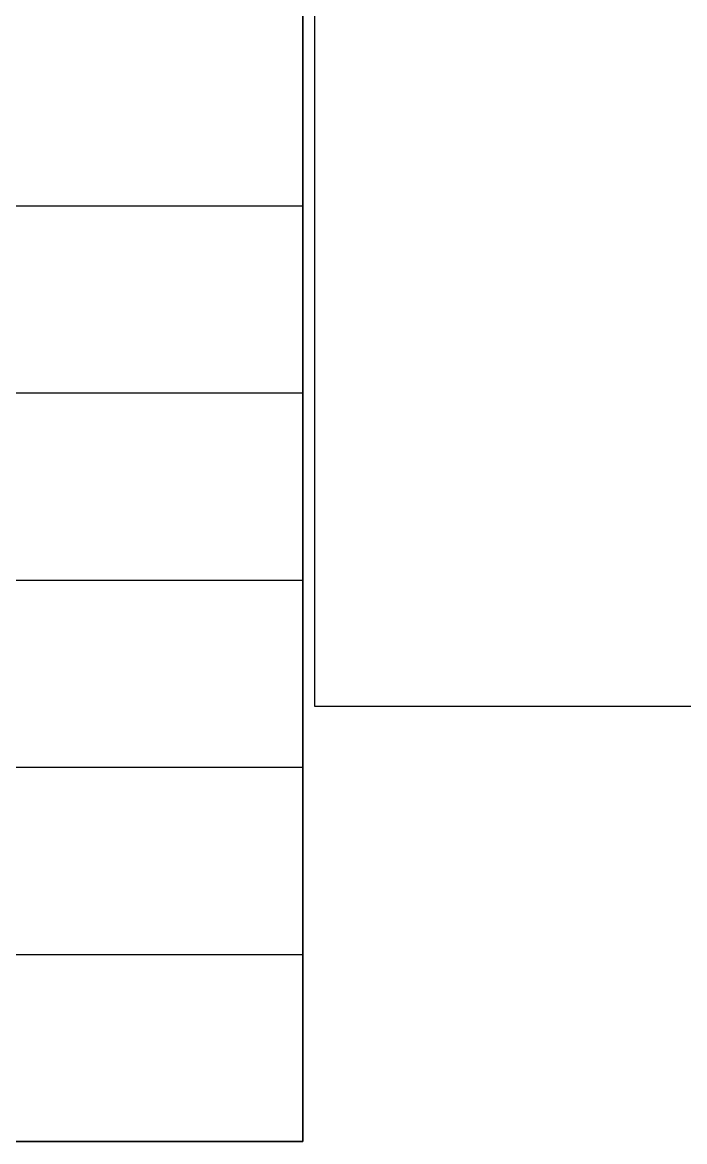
# Model space of a CAD drawing. Extents: x -64 to 135, y 290 to 405.
# Drawn here: x -29.9 to 3.9, y 290.5 to 347.7 of the extents above; entities that cross this region are included whole.
import ezdxf

# ---------------------------------------------------------------- set-up
doc = ezdxf.new("R2010")
doc.units = 0
doc.header["$LTSCALE"] = 0.15
for name, color, linetype in [('0 ARCH', 252, 'Continuous'), ('0 CABLE ROUTING', 252, 'Continuous'), ('bound', 252, 'Continuous')]:
    doc.layers.add(name, color=color, linetype=linetype)

# ---------------------------------------------------------------- blocks, each defined once
blk = doc.blocks.new('ARCH')
at = {"layer": 'bound', "color": 2}
blk.add_lwpolyline([(91.902, 377.348), (94.426, 377.348), (94.426, 312.722), (-14.994, 312.722), (-14.994, 377.09), (94.639, 377.09)], dxfattribs=at)

msp = doc.modelspace()

# ---------------------------------------------------------------- linework, layer by layer
at = {"layer": '0 CABLE ROUTING', "color": 2}
for p, q in [((-15.603, 290.484), (-15.603, 405.295)), ((-63.803, 338.322), (-15.603, 338.322)), ((-63.803, 328.754), (-15.603, 328.754)), ((-63.803, 319.187), (-15.603, 319.187)), ((-63.803, 309.619), (-15.603, 309.619)), ((-63.803, 300.051), (-15.603, 300.051)), ((-63.803, 290.484), (-15.603, 290.484))]:
    msp.add_line(p, q, dxfattribs=at)
msp.add_lwpolyline([(-63.803, 405.295), (-15.603, 405.295), (-15.603, 290.484), (-63.803, 290.484)], close=True, dxfattribs=at)

# ---------------------------------------------------------------- block references
at = {"layer": '0 ARCH', "color": 3}
msp.add_blockref('ARCH', (0, 0), dxfattribs=at)

doc.saveas('drawing.dxf')
